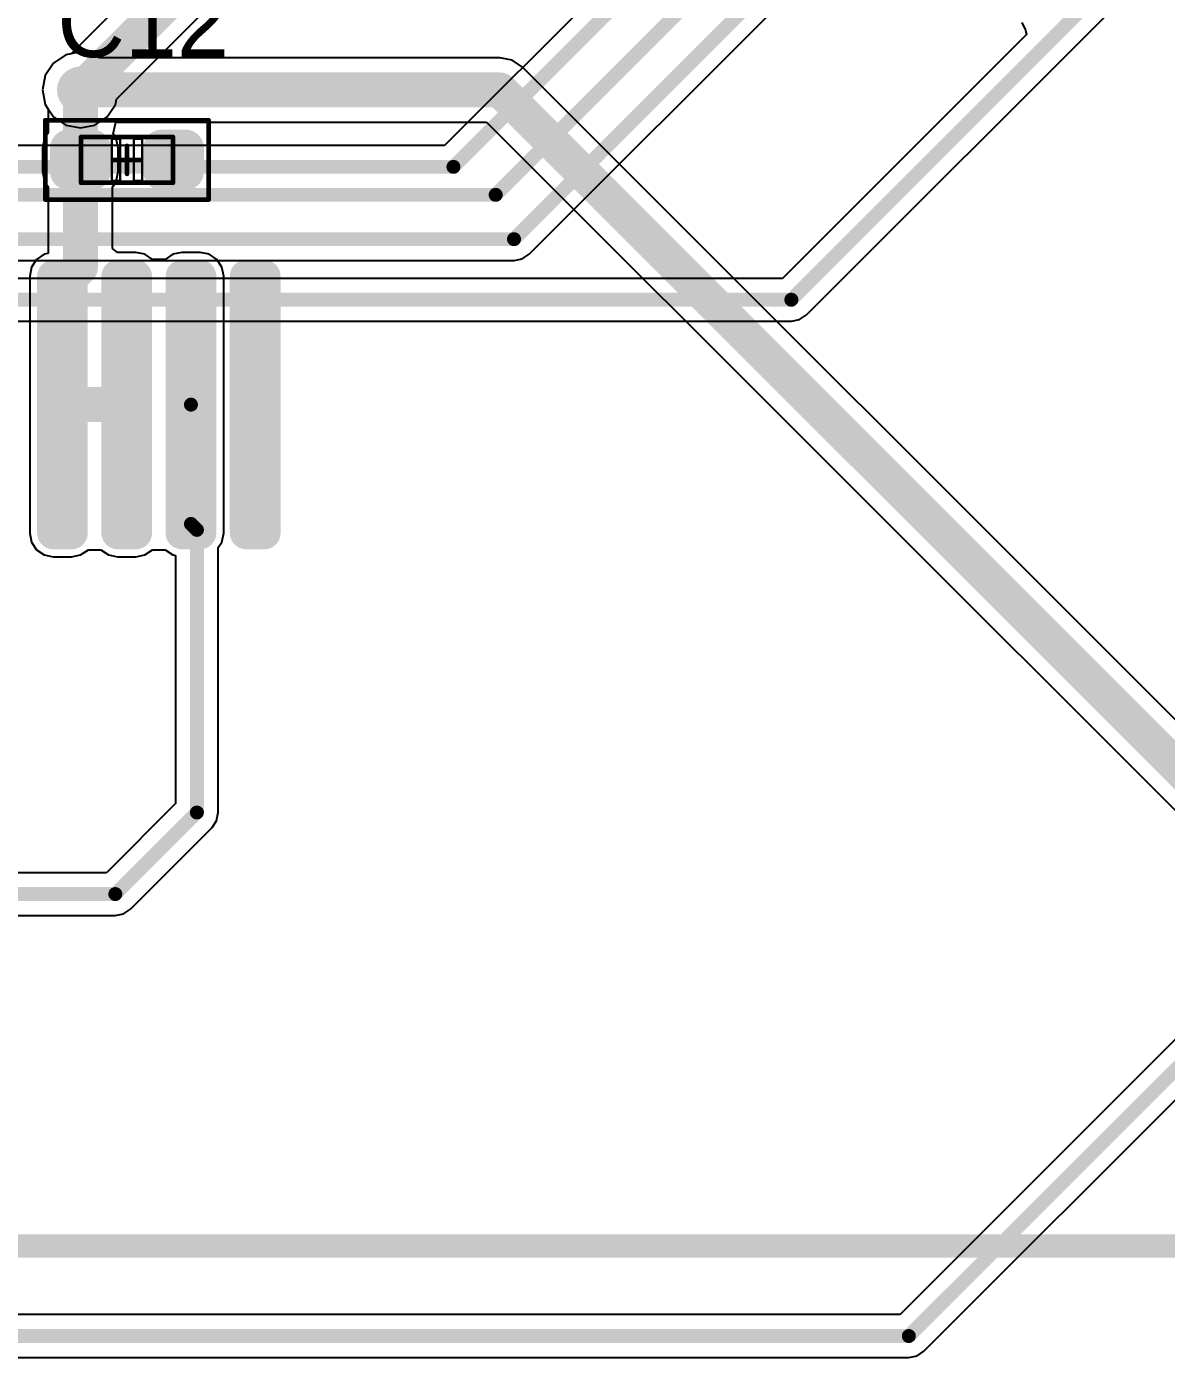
# Model space of a CAD drawing. Header units: millimetres. Extents: x -14 to 86, y -29 to 39.
# Drawn here: x 37.01 to 49.43, y -1.75 to 12.76 of the extents above; entities that cross this region are included whole.
import ezdxf

# ---------------------------------------------------------------- set-up
doc = ezdxf.new("R2010")
doc.units = ezdxf.units.MM
for name, color, linetype in [('BottomLayer', 5, 'Continuous'), ('Mechanical13', 56, 'Continuous'), ('Mechanical14', 56, 'Continuous'), ('MultiLayer', 9, 'Continuous'), ('TopLayer', 1, 'Continuous'), ('TopOverlay', 2, 'Continuous'), ('TopPaste', 8, 'Continuous'), ('TopSolder', 216, 'Continuous'), ('ViaHoleLayer', 16, 'Continuous')]:
    doc.layers.add(name, color=color, linetype=linetype)

# ---------------------------------------------------------------- blocks, each defined once
blk = doc.blocks.new('LCD_240_240_F_USH_154_33')
at = {"layer": 'TopLayer', "const_width": 0.1}
for points in [[(1.601, -6.45, 1), (1.701, -6.45, 1)], [(1.801, -6.45, 1), (1.901, -6.45, 1)], [(2.301, -6.45, 1), (2.401, -6.45, 1)], [(2.501, -6.45, 1), (2.601, -6.45, 1)], [(3.001, -6.45, 1), (3.101, -6.45, 1)], [(3.201, -6.45, 1), (3.301, -6.45, 1)], [(3.701, -6.45, 1), (3.801, -6.45, 1)], [(3.901, -6.45, 1), (4.001, -6.45, 1)], [(1.601, -9.25, 1), (1.701, -9.25, 1)], [(1.801, -9.25, 1), (1.901, -9.25, 1)], [(2.301, -9.25, 1), (2.401, -9.25, 1)], [(2.501, -9.25, 1), (2.601, -9.25, 1)], [(3.001, -9.25, 1), (3.101, -9.25, 1)], [(3.201, -9.25, 1), (3.301, -9.25, 1)], [(3.701, -9.25, 1), (3.801, -9.25, 1)], [(3.901, -9.25, 1), (4.001, -9.25, 1)]]:
    blk.add_lwpolyline(points, format="xyb", close=True, dxfattribs=at)
at = {"layer": 'TopLayer'}
for points in [[(1.851, -6.35), (1.651, -6.35), (1.851, -9.35), (1.651, -9.35)], [(2.551, -6.35), (2.351, -6.35), (2.551, -9.35), (2.351, -9.35)], [(3.251, -6.35), (3.051, -6.35), (3.251, -9.35), (3.051, -9.35)], [(3.951, -6.35), (3.751, -6.35), (3.951, -9.35), (3.751, -9.35)], [(1.951, -6.45), (1.551, -6.45), (1.951, -9.25), (1.551, -9.25)], [(2.651, -6.45), (2.251, -6.45), (2.651, -9.25), (2.251, -9.25)], [(3.351, -6.45), (2.951, -6.45), (3.351, -9.25), (2.951, -9.25)], [(4.051, -6.45), (3.651, -6.45), (4.051, -9.25), (3.651, -9.25)]]:
    blk.add_solid(points, dxfattribs=at)
at = {"layer": 'TopOverlay', "const_width": 0.254}
blk.add_lwpolyline([(-15.748, -17.018), (15.748, -17.018)], dxfattribs=at)
at = {"layer": 'TopPaste', "const_width": 0.1}
for points in [[(1.601, -6.45, 1), (1.701, -6.45, 1)], [(1.801, -6.45, 1), (1.901, -6.45, 1)], [(2.301, -6.45, 1), (2.401, -6.45, 1)], [(2.501, -6.45, 1), (2.601, -6.45, 1)], [(3.001, -6.45, 1), (3.101, -6.45, 1)], [(3.201, -6.45, 1), (3.301, -6.45, 1)], [(3.701, -6.45, 1), (3.801, -6.45, 1)], [(3.901, -6.45, 1), (4.001, -6.45, 1)], [(1.601, -9.25, 1), (1.701, -9.25, 1)], [(1.801, -9.25, 1), (1.901, -9.25, 1)], [(2.301, -9.25, 1), (2.401, -9.25, 1)], [(2.501, -9.25, 1), (2.601, -9.25, 1)], [(3.001, -9.25, 1), (3.101, -9.25, 1)], [(3.201, -9.25, 1), (3.301, -9.25, 1)], [(3.701, -9.25, 1), (3.801, -9.25, 1)], [(3.901, -9.25, 1), (4.001, -9.25, 1)]]:
    blk.add_lwpolyline(points, format="xyb", close=True, dxfattribs=at)
at = {"layer": 'TopPaste'}
for points in [[(1.851, -6.35), (1.651, -6.35), (1.851, -9.35), (1.651, -9.35)], [(2.551, -6.35), (2.351, -6.35), (2.551, -9.35), (2.351, -9.35)], [(3.251, -6.35), (3.051, -6.35), (3.251, -9.35), (3.051, -9.35)], [(3.951, -6.35), (3.751, -6.35), (3.951, -9.35), (3.751, -9.35)], [(1.951, -6.45), (1.551, -6.45), (1.951, -9.25), (1.551, -9.25)], [(2.651, -6.45), (2.251, -6.45), (2.651, -9.25), (2.251, -9.25)], [(3.351, -6.45), (2.951, -6.45), (3.351, -9.25), (2.951, -9.25)], [(4.051, -6.45), (3.651, -6.45), (4.051, -9.25), (3.651, -9.25)]]:
    blk.add_solid(points, dxfattribs=at)
at = {"layer": 'TopSolder', "const_width": 0.176}
for points in [[(1.563, -6.45, 1), (1.739, -6.45, 1)], [(1.763, -6.45, 1), (1.939, -6.45, 1)], [(2.263, -6.45, 1), (2.439, -6.45, 1)], [(2.463, -6.45, 1), (2.639, -6.45, 1)], [(2.963, -6.45, 1), (3.139, -6.45, 1)], [(3.163, -6.45, 1), (3.339, -6.45, 1)], [(3.663, -6.45, 1), (3.839, -6.45, 1)], [(3.863, -6.45, 1), (4.039, -6.45, 1)], [(1.563, -9.25, 1), (1.739, -9.25, 1)], [(1.763, -9.25, 1), (1.939, -9.25, 1)], [(2.263, -9.25, 1), (2.439, -9.25, 1)], [(2.463, -9.25, 1), (2.639, -9.25, 1)], [(2.963, -9.25, 1), (3.139, -9.25, 1)], [(3.163, -9.25, 1), (3.339, -9.25, 1)], [(3.663, -9.25, 1), (3.839, -9.25, 1)], [(3.863, -9.25, 1), (4.039, -9.25, 1)]]:
    blk.add_lwpolyline(points, format="xyb", close=True, dxfattribs=at)
at = {"layer": 'TopSolder'}
for points in [[(1.851, -6.274), (1.651, -6.274), (1.851, -9.426), (1.651, -9.426)], [(2.551, -6.274), (2.351, -6.274), (2.551, -9.426), (2.351, -9.426)], [(3.251, -6.274), (3.051, -6.274), (3.251, -9.426), (3.051, -9.426)], [(3.951, -6.274), (3.751, -6.274), (3.951, -9.426), (3.751, -9.426)], [(2.027, -6.45), (1.474, -6.45), (2.027, -9.25), (1.474, -9.25)], [(2.727, -6.45), (2.174, -6.45), (2.727, -9.25), (2.174, -9.25)], [(3.427, -6.45), (2.874, -6.45), (3.427, -9.25), (2.874, -9.25)], [(4.127, -6.45), (3.574, -6.45), (4.127, -9.25), (3.574, -9.25)]]:
    blk.add_solid(points, dxfattribs=at)
blk = doc.blocks.new('CAP_0402_54')
at = {"layer": 'Mechanical13', "const_width": 0.0508}
for points in [[(0.5, 0.25), (-0.5, 0.25)], [(-0.5, 0.25), (-0.5, -0.25)], [(0, 0.152), (0, -0.152)], [(0.5, 0.25), (0.5, -0.25)], [(0.152, 0), (-0.152, 0)], [(0.5, -0.25), (-0.5, -0.25)]]:
    blk.add_lwpolyline(points, dxfattribs=at)
at = {"layer": 'Mechanical13', "const_width": 0.0254}
for points in [[(-0.513, 0.25, 1), (-0.487, 0.25, 1)], [(-0.513, 0.25, 1), (-0.487, 0.25, 1)], [(-0.013, 0.152, 1), (0.013, 0.152, 1)], [(0.487, 0.25, 1), (0.513, 0.25, 1)], [(0.487, 0.25, 1), (0.513, 0.25, 1)], [(-0.165, 0, 1), (-0.14, 0, 1)], [(0.14, 0, 1), (0.165, 0, 1)], [(-0.013, -0.152, 1), (0.013, -0.152, 1)], [(-0.513, -0.25, 1), (-0.487, -0.25, 1)], [(-0.513, -0.25, 1), (-0.487, -0.25, 1)], [(0.487, -0.25, 1), (0.513, -0.25, 1)], [(0.487, -0.25, 1), (0.513, -0.25, 1)]]:
    blk.add_lwpolyline(points, format="xyb", close=True, dxfattribs=at)
at = {"layer": 'Mechanical14', "const_width": 0.0508}
for points in [[(-0.889, 0.432), (-0.889, -0.432)], [(0.889, 0.432), (-0.889, 0.432)], [(0.889, 0.432), (0.889, -0.432)], [(0.889, -0.432), (-0.889, -0.432)]]:
    blk.add_lwpolyline(points, dxfattribs=at)
at = {"layer": 'Mechanical14', "const_width": 0.0254}
for points in [[(-0.902, 0.432, 1), (-0.876, 0.432, 1)], [(-0.902, 0.432, 1), (-0.876, 0.432, 1)], [(0.876, 0.432, 1), (0.902, 0.432, 1)], [(0.876, 0.432, 1), (0.902, 0.432, 1)], [(-0.902, -0.432, 1), (-0.876, -0.432, 1)], [(-0.902, -0.432, 1), (-0.876, -0.432, 1)], [(0.876, -0.432, 1), (0.902, -0.432, 1)], [(0.876, -0.432, 1), (0.902, -0.432, 1)]]:
    blk.add_lwpolyline(points, format="xyb", close=True, dxfattribs=at)
at = {"layer": 'TopLayer', "const_width": 0.127}
for points in [[(-0.699, 0.127, 1), (-0.571, 0.127, 1)], [(-0.445, 0.127, 1), (-0.318, 0.127, 1)], [(0.318, 0.127, 1), (0.445, 0.127, 1)], [(0.571, 0.127, 1), (0.699, 0.127, 1)], [(-0.699, -0.127, 1), (-0.571, -0.127, 1)], [(-0.445, -0.127, 1), (-0.318, -0.127, 1)], [(0.318, -0.127, 1), (0.445, -0.127, 1)], [(0.571, -0.127, 1), (0.699, -0.127, 1)]]:
    blk.add_lwpolyline(points, format="xyb", close=True, dxfattribs=at)
at = {"layer": 'TopLayer'}
for points in [[(-0.381, -0.254), (-0.381, 0.254), (-0.635, -0.254), (-0.635, 0.254)], [(0.635, -0.254), (0.635, 0.254), (0.381, -0.254), (0.381, 0.254)], [(-0.254, -0.127), (-0.254, 0.127), (-0.762, -0.127), (-0.762, 0.127)], [(0.762, -0.127), (0.762, 0.127), (0.254, -0.127), (0.254, 0.127)]]:
    blk.add_solid(points, dxfattribs=at)
at = {"layer": 'TopOverlay'}
for p, q in [((-0.165, -0.229), (-0.165, 0.229)), ((-0.165, 0.229), (-0.076, 0.229)), ((-0.076, 0.229), (-0.076, -0.229)), ((0.076, -0.229), (0.076, 0.229)), ((0.076, 0.229), (0.165, 0.229)), ((0.165, 0.229), (0.165, -0.229)), ((-0.076, -0.229), (-0.165, -0.229)), ((0.165, -0.229), (0.076, -0.229))]:
    blk.add_line(p, q, dxfattribs=at)
at = {"layer": 'TopOverlay', "const_width": 0.0254}
for points in [[(-0.165, 0.229), (-0.165, -0.229)], [(-0.076, 0.229), (-0.165, 0.229)], [(-0.076, 0.229), (-0.076, -0.229)], [(0.165, 0.229), (0.076, 0.229)], [(0.076, 0.229), (0.076, -0.229)], [(0.165, 0.229), (0.165, -0.229)], [(-0.076, -0.229), (-0.165, -0.229)], [(0.165, -0.229), (0.076, -0.229)]]:
    blk.add_lwpolyline(points, dxfattribs=at)
at = {"layer": 'TopOverlay', "const_width": 0.0127}
for points in [[(-0.171, 0.229, 1), (-0.159, 0.229, 1)], [(-0.171, 0.229, 1), (-0.159, 0.229, 1)], [(-0.083, 0.229, 1), (-0.07, 0.229, 1)], [(-0.083, 0.229, 1), (-0.07, 0.229, 1)], [(0.07, 0.229, 1), (0.083, 0.229, 1)], [(0.07, 0.229, 1), (0.083, 0.229, 1)], [(0.159, 0.229, 1), (0.171, 0.229, 1)], [(0.159, 0.229, 1), (0.171, 0.229, 1)], [(-0.171, -0.229, 1), (-0.159, -0.229, 1)], [(-0.171, -0.229, 1), (-0.159, -0.229, 1)], [(-0.083, -0.229, 1), (-0.07, -0.229, 1)], [(-0.083, -0.229, 1), (-0.07, -0.229, 1)], [(0.07, -0.229, 1), (0.083, -0.229, 1)], [(0.07, -0.229, 1), (0.083, -0.229, 1)], [(0.159, -0.229, 1), (0.171, -0.229, 1)], [(0.159, -0.229, 1), (0.171, -0.229, 1)]]:
    blk.add_lwpolyline(points, format="xyb", close=True, dxfattribs=at)
at = {"layer": 'TopPaste', "const_width": 0.127}
for points in [[(-0.699, 0.127, 1), (-0.571, 0.127, 1)], [(-0.445, 0.127, 1), (-0.318, 0.127, 1)], [(0.318, 0.127, 1), (0.445, 0.127, 1)], [(0.571, 0.127, 1), (0.699, 0.127, 1)], [(-0.699, -0.127, 1), (-0.571, -0.127, 1)], [(-0.445, -0.127, 1), (-0.318, -0.127, 1)], [(0.318, -0.127, 1), (0.445, -0.127, 1)], [(0.571, -0.127, 1), (0.699, -0.127, 1)]]:
    blk.add_lwpolyline(points, format="xyb", close=True, dxfattribs=at)
at = {"layer": 'TopPaste'}
for points in [[(-0.381, -0.254), (-0.381, 0.254), (-0.635, -0.254), (-0.635, 0.254)], [(0.635, -0.254), (0.635, 0.254), (0.381, -0.254), (0.381, 0.254)], [(-0.254, -0.127), (-0.254, 0.127), (-0.762, -0.127), (-0.762, 0.127)], [(0.762, -0.127), (0.762, 0.127), (0.254, -0.127), (0.254, 0.127)]]:
    blk.add_solid(points, dxfattribs=at)
at = {"layer": 'TopSolder', "const_width": 0.203}
for points in [[(-0.737, 0.127, 1), (-0.533, 0.127, 1)], [(-0.483, 0.127, 1), (-0.279, 0.127, 1)], [(0.279, 0.127, 1), (0.483, 0.127, 1)], [(0.533, 0.127, 1), (0.737, 0.127, 1)], [(-0.737, -0.127, 1), (-0.533, -0.127, 1)], [(-0.483, -0.127, 1), (-0.279, -0.127, 1)], [(0.279, -0.127, 1), (0.483, -0.127, 1)], [(0.533, -0.127, 1), (0.737, -0.127, 1)]]:
    blk.add_lwpolyline(points, format="xyb", close=True, dxfattribs=at)
at = {"layer": 'TopSolder'}
for points in [[(-0.381, -0.33), (-0.381, 0.33), (-0.635, -0.33), (-0.635, 0.33)], [(0.635, -0.33), (0.635, 0.33), (0.381, -0.33), (0.381, 0.33)], [(-0.178, -0.127), (-0.178, 0.127), (-0.838, -0.127), (-0.838, 0.127)], [(0.838, -0.127), (0.838, 0.127), (0.178, -0.127), (0.178, 0.127)]]:
    blk.add_solid(points, dxfattribs=at)

msp = doc.modelspace()

# ---------------------------------------------------------------- linework, layer by layer
at = {"layer": 'BottomLayer'}
for p, q in [((42.482, 10.275), (47.002, 14.795)), ((44.83, 14.73), (41.56, 11.46)), ((39.147, 14.115), (37.492, 12.459)), ((37.986, 11.965), (39.744, 13.723)), ((45.504, 9.614), (49.06, 13.17)), ((47.85, 12.799), (47.892, 12.717)), ((47.9, 12.67), (45.242, 10.012)), ((47.892, 12.717), (47.9, 12.67)), ((37.299, 12.358), (37.209, 12.224)), ((37.433, 12.448), (37.299, 12.358)), ((37.492, 12.459), (37.433, 12.448)), ((37.209, 12.224), (37.178, 12.065)), ((37.178, 12.065), (37.209, 11.906)), ((37.209, 11.906), (37.299, 11.772)), ((37.885, 11.772), (37.975, 11.906)), ((37.975, 11.906), (37.986, 11.965)), ((37.299, 11.772), (37.433, 11.682)), ((37.751, 11.682), (37.885, 11.772)), ((37.433, 11.682), (37.592, 11.651)), ((37.592, 11.651), (37.751, 11.682)), ((41.56, 11.46), (34.59, 11.46)), ((32.868, 10.206), (42.317, 10.206)), ((42.317, 10.206), (42.406, 10.224)), ((42.406, 10.224), (42.482, 10.275)), ((45.242, 10.012), (30.94, 10.012)), ((45.428, 9.564), (45.504, 9.614)), ((30.94, 9.546), (45.339, 9.546)), ((45.339, 9.546), (45.428, 9.564)), ((52.726, 4.923), (46.523, -1.281)), ((46.784, -1.678), (53.124, 4.661)), ((46.523, -1.281), (-5.534, -1.281)), ((46.619, -1.747), (46.709, -1.729)), ((46.709, -1.729), (46.784, -1.678)), ((-10.18, -1.747), (46.619, -1.747))]:
    msp.add_line(p, q, dxfattribs=at)
for points, const_width in [([(42.117, 10.922), (46.355, 15.16)], 0.152), ([(42.317, 10.439), (46.838, 14.96)], 0.152), ([(41.657, 11.227), (45.162, 14.732)], 0.152), ([(37.592, 12.065), (39.497, 13.97)], 0.381), ([(45.339, 9.779), (48.895, 13.335)], 0.152), ([(34.493, 11.227), (41.657, 11.227)], 0.152), ([(33.909, 10.922), (42.117, 10.922)], 0.152), ([(32.868, 10.439), (42.317, 10.439)], 0.152), ([(30.607, 9.779), (45.339, 9.779)], 0.152), ([(46.619, -1.514), (52.959, 4.826)], 0.152), ([(-10.277, -1.514), (46.619, -1.514)], 0.152)]:
    msp.add_lwpolyline(points, dxfattribs=dict(at, const_width=const_width))
for points, const_width in [([(37.465, 12.065, 1), (37.719, 12.065, 1)], 0.254), ([(37.497, 12.065, 1), (37.687, 12.065, 1)], 0.191), ([(41.619, 11.227, 1), (41.695, 11.227, 1)], 0.0762), ([(41.619, 11.227, 1), (41.695, 11.227, 1)], 0.0762), ([(42.079, 10.922, 1), (42.155, 10.922, 1)], 0.0762), ([(42.079, 10.922, 1), (42.155, 10.922, 1)], 0.0762), ([(42.279, 10.439, 1), (42.355, 10.439, 1)], 0.0762), ([(42.279, 10.439, 1), (42.355, 10.439, 1)], 0.0762), ([(45.301, 9.779, 1), (45.377, 9.779, 1)], 0.0762), ([(45.301, 9.779, 1), (45.377, 9.779, 1)], 0.0762), ([(46.581, -1.514, 1), (46.657, -1.514, 1)], 0.0762), ([(46.581, -1.514, 1), (46.657, -1.514, 1)], 0.0762)]:
    msp.add_lwpolyline(points, format="xyb", close=True, dxfattribs=dict(at, const_width=const_width))
at = {"layer": 'MultiLayer', "const_width": 0.254}
msp.add_lwpolyline([(37.465, 12.065, 1), (37.719, 12.065, 1)], format="xyb", close=True, dxfattribs=at)
at = {"layer": 'TopLayer'}
for p, q in [((37.592, 12.479), (37.433, 12.448)), ((37.751, 12.448), (37.592, 12.479)), ((37.299, 12.358), (37.209, 12.224)), ((37.433, 12.448), (37.299, 12.358)), ((37.8, 12.415), (37.751, 12.448)), ((42.164, 12.415), (37.8, 12.415)), ((42.298, 12.388), (42.164, 12.415)), ((42.411, 12.312), (42.298, 12.388)), ((37.209, 12.224), (37.178, 12.065)), ((50.183, 4.541), (42.411, 12.312)), ((37.178, 12.065), (37.209, 11.906)), ((37.209, 11.906), (37.242, 11.857)), ((37.242, 11.857), (37.242, 11.6)), ((37.949, 11.588), (37.98, 11.715)), ((37.98, 11.715), (42.019, 11.715)), ((42.019, 11.715), (49.791, 3.944)), ((37.202, 11.539), (37.18, 11.43)), ((37.242, 11.6), (37.202, 11.539)), ((37.982, 11.539), (37.949, 11.588)), ((38.004, 11.43), (37.982, 11.539)), ((37.18, 11.43), (37.18, 11.176)), ((38.004, 11.176), (38.004, 11.43)), ((37.18, 11.176), (37.202, 11.067)), ((37.982, 11.067), (38.004, 11.176)), ((37.202, 11.067), (37.242, 11.006)), ((37.942, 11.006), (37.982, 11.067)), ((37.242, 11.006), (37.242, 10.282)), ((37.942, 10.339), (37.942, 11.006)), ((37.997, 10.293), (37.942, 10.339)), ((37.115, 10.218), (37.059, 10.134)), ((37.199, 10.274), (37.115, 10.218)), ((37.242, 10.282), (37.199, 10.274)), ((38.197, 10.293), (37.997, 10.293)), ((38.295, 10.274), (38.197, 10.293)), ((38.379, 10.218), (38.295, 10.274)), ((38.515, 10.218), (38.379, 10.218)), ((38.599, 10.274), (38.515, 10.218)), ((38.697, 10.293), (38.599, 10.274)), ((38.897, 10.293), (38.697, 10.293)), ((38.995, 10.274), (38.897, 10.293)), ((39.079, 10.218), (38.995, 10.274)), ((39.135, 10.134), (39.079, 10.218)), ((37.059, 10.134), (37.04, 10.036)), ((37.04, 10.036), (37.04, 7.236)), ((39.154, 10.036), (39.135, 10.134)), ((39.154, 7.236), (39.154, 10.036)), ((37.04, 7.236), (37.059, 7.138)), ((37.059, 7.138), (37.115, 7.054)), ((39.095, 7.078), (39.135, 7.138)), ((39.135, 7.138), (39.154, 7.236)), ((37.115, 7.054), (37.199, 6.998)), ((37.199, 6.998), (37.297, 6.979)), ((37.297, 6.979), (37.497, 6.979)), ((37.497, 6.979), (37.595, 6.998)), ((37.595, 6.998), (37.679, 7.054)), ((37.679, 7.054), (37.815, 7.054)), ((37.815, 7.054), (37.899, 6.998)), ((37.899, 6.998), (37.997, 6.979)), ((37.997, 6.979), (38.197, 6.979)), ((38.197, 6.979), (38.295, 6.998)), ((38.295, 6.998), (38.379, 7.054)), ((38.379, 7.054), (38.515, 7.054)), ((38.515, 7.054), (38.599, 6.998)), ((38.599, 6.998), (38.629, 6.992)), ((38.629, 6.992), (38.629, 4.288)), ((39.095, 4.191), (39.095, 7.078)), ((38.629, 4.288), (37.876, 3.535)), ((39.027, 4.026), (39.077, 4.102)), ((39.077, 4.102), (39.095, 4.191)), ((38.138, 3.137), (39.027, 4.026)), ((37.876, 3.535), (33.665, 3.535)), ((33.665, 3.069), (37.973, 3.069)), ((37.973, 3.069), (38.062, 3.087)), ((38.062, 3.087), (38.138, 3.137))]:
    msp.add_line(p, q, dxfattribs=at)
for points, const_width in [([(37.465, 12.065, 1), (37.719, 12.065, 1)], 0.254), ([(37.497, 12.065, 1), (37.687, 12.065, 1)], 0.191), ([(37.497, 12.065, 1), (37.687, 12.065, 1)], 0.191), ([(42.069, 12.065, 1), (42.259, 12.065, 1)], 0.191), ([(42.069, 12.065, 1), (42.259, 12.065, 1)], 0.191), ([(37.497, 11.303, 1), (37.687, 11.303, 1)], 0.191), ([(37.497, 11.303, 1), (37.687, 11.303, 1)], 0.191), ([(37.497, 10.131, 1), (37.687, 10.131, 1)], 0.191), ([(37.497, 10.131, 1), (37.687, 10.131, 1)], 0.191), ([(37.302, 9.936, 1), (37.492, 9.936, 1)], 0.191), ([(37.302, 9.936, 1), (37.492, 9.936, 1)], 0.191), ([(37.302, 8.636, 1), (37.492, 8.636, 1)], 0.191), ([(37.302, 8.636, 1), (37.492, 8.636, 1)], 0.191), ([(38.002, 8.636, 1), (38.192, 8.636, 1)], 0.191), ([(38.759, 8.636, 1), (38.835, 8.636, 1)], 0.0762), ([(38.759, 7.336, 1), (38.835, 7.336, 1)], 0.0762), ([(38.759, 7.336, 1), (38.835, 7.336, 1)], 0.0762), ([(38.824, 7.271, 1), (38.9, 7.271, 1)], 0.0762), ([(38.824, 7.271, 1), (38.9, 7.271, 1)], 0.0762), ([(38.824, 4.191, 1), (38.9, 4.191, 1)], 0.0762), ([(38.824, 4.191, 1), (38.9, 4.191, 1)], 0.0762), ([(37.935, 3.302, 1), (38.011, 3.302, 1)], 0.0762), ([(37.935, 3.302, 1), (38.011, 3.302, 1)], 0.0762)]:
    msp.add_lwpolyline(points, format="xyb", close=True, dxfattribs=dict(at, const_width=const_width))
for points, const_width in [([(37.592, 12.065), (42.164, 12.065)], 0.381), ([(37.592, 11.303), (37.592, 12.065)], 0.381), ([(42.164, 12.065), (50.038, 4.191)], 0.381), ([(37.592, 10.131), (37.592, 11.303)], 0.381), ([(37.397, 9.936), (37.592, 10.131)], 0.381), ([(37.397, 8.636), (37.397, 9.936)], 0.381), ([(37.397, 8.636), (38.097, 8.636)], 0.381), ([(38.797, 7.336), (38.797, 8.636)], 0.152), ([(38.797, 7.336), (38.862, 7.271)], 0.152), ([(38.862, 4.191), (38.862, 7.271)], 0.152), ([(37.973, 3.302), (38.862, 4.191)], 0.152), ([(33.274, 3.302), (37.973, 3.302)], 0.152)]:
    msp.add_lwpolyline(points, dxfattribs=dict(at, const_width=const_width))
at = {"layer": 'ViaHoleLayer', "const_width": 0.127}
msp.add_lwpolyline([(37.529, 12.065, 1), (37.656, 12.065, 1)], format="xyb", close=True, dxfattribs=at)

# ---------------------------------------------------------------- block references
msp.add_blockref('LCD_240_240_F_USH_154_33', (35.646, 16.486))
at = {"rotation": 180}
msp.add_blockref('CAP_0402_54', (38.1, 11.303), dxfattribs=at)

# ---------------------------------------------------------------- texts
at = {"layer": 'TopOverlay'}
msp.add_text('C12', height=0.762, dxfattribs=at).set_placement((37.341, 12.424))

doc.saveas('drawing.dxf')
